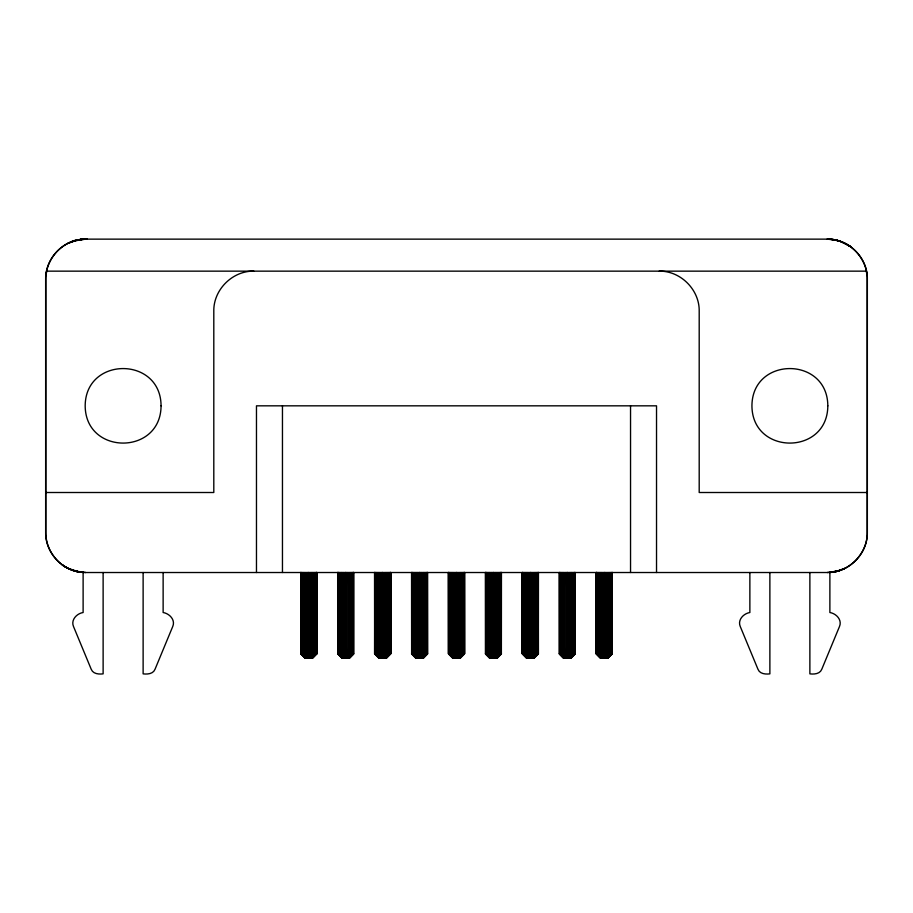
<?xml version="1.0" encoding="UTF-8"?>
<svg xmlns="http://www.w3.org/2000/svg" width="913" height="913" viewBox="0 0 913 913"><rect width="100%" height="100%" fill="white"/><g stroke="black" fill="none" stroke-linecap="round" stroke-linejoin="round"><path stroke-width="1.37" d="M300.834 587.938L300.811 572.519L300.811 653.856L304.839 657.862L301.096 653.856L300.925 572.519L300.754 653.856L316.743 653.856L316.571 572.519L316.571 653.856L312.657 657.862L316.685 653.856L316.743 572.519L316.743 653.856L312.748 657.862L304.748 657.862L300.754 653.856L300.742 572.485L300.811 653.856L304.782 657.862M374.798 572.519L374.684 653.856L378.712 657.862L374.969 653.856L374.798 572.519L374.627 653.856L378.633 657.862L386.621 657.862L390.616 653.856L390.627 572.519L390.616 653.856L386.587 657.862L390.444 653.856L390.444 572.519L390.559 653.856L374.627 653.856L374.615 572.485L374.684 653.856L378.655 657.862M452.528 657.862L448.568 653.856L448.682 572.519L448.854 653.856L452.677 657.862L448.682 653.856L448.511 572.519L448.511 653.856L452.506 657.862L460.494 657.862L464.489 653.856L464.512 572.485L464.432 653.856L460.472 657.862M522.373 572.485L522.384 653.856L526.413 657.862L522.556 653.856L522.384 572.519L522.384 653.856L526.379 657.862L534.367 657.862L538.373 653.856L538.385 572.485L538.316 653.856L534.345 657.862M596.246 572.485L596.257 653.856L600.286 657.862L596.429 653.856L596.257 572.519L596.257 653.856L600.252 657.862L608.252 657.862L612.246 653.856L612.258 572.485L612.189 653.856L608.218 657.862M301.096 653.856L301.324 572.519L301.61 653.856L305.182 657.862M316.355 587.938L316.4 572.519L316.571 653.856M374.969 653.856L375.243 572.519L375.483 653.856L379.055 657.862M448.682 653.856L448.74 624.401M448.854 653.856L449.116 572.519L449.356 653.856L452.928 657.862M460.072 657.862L463.644 653.856L463.884 572.485L464.146 653.856L460.323 657.862L464.318 653.856L464.318 572.519L464.432 653.856L448.511 653.856L448.488 572.485M522.556 653.856L522.692 587.938M526.55 657.862L522.727 653.856L522.955 572.519L523.229 653.856L526.801 657.862M538.202 572.519L538.316 653.856L534.288 657.862L538.031 653.856L538.202 572.519L538.373 653.856L522.384 653.856L522.556 572.519L522.727 653.856M596.429 653.856L596.6 572.519L596.645 587.938M600.423 657.862L596.6 653.856L596.828 572.519L597.102 653.856L600.674 657.862M596.6 653.856L596.429 572.519L596.315 653.856L612.246 653.856L612.189 572.519L612.189 653.856L608.161 657.862L611.904 653.856L612.075 572.519L612.167 587.938M301.61 653.856L301.941 572.519L302.317 653.856L305.535 657.862M311.961 657.862L315.179 653.856L315.567 572.519L315.898 653.856L312.326 657.862M315.898 653.856L316.172 572.519L316.4 653.856L312.577 657.862M375.483 653.856L375.814 572.519L376.19 653.856L379.409 657.862M385.845 657.862L389.052 653.856L389.44 572.519L389.771 653.856L386.199 657.862M389.771 653.856L390.045 572.519L390.273 653.856L386.45 657.862M449.356 653.856L449.687 572.519L450.063 653.856L453.282 657.862M459.718 657.862L462.937 653.856L463.313 572.519L463.644 653.856M523.229 653.856L523.56 572.519L523.948 653.856L527.155 657.862M533.591 657.862L536.81 653.856L537.186 572.519L537.517 653.856L533.945 657.862M537.517 653.856L537.803 572.519L538.031 653.856M597.102 653.856L597.433 572.519L597.821 653.856L601.039 657.862M607.465 657.862L610.683 653.856L611.059 572.519L611.39 653.856L607.818 657.862M611.39 653.856L611.676 572.519L611.904 653.856M302.317 653.856L302.774 572.519L303.207 653.856L305.981 657.862M303.207 653.856L303.721 572.519L304.269 653.856L306.506 657.862M311.516 657.862L314.289 653.856L314.723 572.519L315.179 653.856M376.19 653.856L376.647 572.519L377.092 653.856L379.854 657.862M377.092 653.856L377.594 572.519L378.142 653.856L380.379 657.862M385.389 657.862L388.162 653.856L388.596 572.519L389.052 653.856M450.063 653.856L450.531 572.519L450.965 653.856L453.727 657.862M450.965 653.856L451.479 572.519L452.015 653.856L454.263 657.862M459.273 657.862L462.035 653.856L462.469 572.519L462.937 653.856M523.948 653.856L524.404 572.519L524.838 653.856L527.611 657.862M524.838 653.856L525.352 572.519L525.899 653.856L528.136 657.862M533.146 657.862L535.908 653.856L536.353 572.519L536.81 653.856M597.821 653.856L598.277 572.519L598.711 653.856L601.484 657.862M598.711 653.856L599.225 572.519L599.773 653.856L602.009 657.862M607.019 657.862L609.793 653.856L610.226 572.519L610.683 653.856M304.269 653.856L304.851 572.519L305.456 653.856L307.099 657.862M305.456 653.856L306.083 572.519L306.734 653.856L307.738 657.862M309.758 657.862L310.762 653.856L311.436 572.519L312.041 653.856L310.397 657.862M312.041 653.856L312.645 572.519L313.227 653.856L310.991 657.862M313.227 653.856L313.775 572.519L314.289 653.856M378.142 653.856L378.724 572.519L379.329 653.856L380.972 657.862M379.329 653.856L379.956 572.519L380.607 653.856L381.611 657.862M383.631 657.862L384.635 653.856L385.309 572.519L385.925 653.856L384.27 657.862M385.925 653.856L386.53 572.519L387.101 653.856L384.864 657.862M387.101 653.856L387.648 572.519L388.162 653.856M452.015 653.856L452.597 572.519L453.202 653.856L454.857 657.862M453.202 653.856L453.829 572.519L454.48 653.856L455.496 657.862M457.504 657.862L458.52 653.856L459.193 572.519L459.798 653.856L458.143 657.862M459.798 653.856L460.403 572.519L460.985 653.856L458.737 657.862M460.985 653.856L461.522 572.519L462.035 653.856M525.899 653.856L526.47 572.519L527.075 653.856L528.73 657.862M527.075 653.856L527.714 572.519L528.365 653.856L529.369 657.862M531.389 657.862L532.393 653.856L533.066 572.519L533.671 653.856L532.028 657.862M533.671 653.856L534.276 572.519L534.858 653.856L532.621 657.862M534.858 653.856L535.406 572.519L535.908 653.856M599.773 653.856L600.355 572.519L600.959 653.856L602.603 657.862M600.959 653.856L601.587 572.519L602.238 653.856L603.242 657.862M605.262 657.862L606.266 653.856L606.917 572.519L607.544 653.856L605.901 657.862M607.544 653.856L608.149 572.519L608.731 653.856L606.494 657.862M608.731 653.856L609.279 572.519L609.793 653.856M306.734 653.856L307.396 572.519L308.411 657.862M308.069 653.856L308.754 572.519L309.085 657.862M309.427 653.856L310.1 572.519L310.762 653.856M380.607 653.856L381.269 572.519L382.285 657.862M381.942 653.856L382.627 572.519L382.969 657.862M383.3 653.856L383.974 572.519L384.635 653.856M454.48 653.856L455.153 572.519L456.158 657.862M455.827 653.856L456.5 572.519L456.842 657.862M457.173 653.856L457.847 572.519L458.52 653.856M528.365 653.856L529.026 572.519L530.031 657.862M529.7 653.856L530.373 572.519L530.715 657.862M531.058 653.856L531.731 572.519L532.393 653.856M602.238 653.856L602.9 572.519L603.915 657.862M603.573 653.856L604.246 572.519L604.589 657.862M604.931 653.856L605.604 572.519L606.266 653.856M79.876 239.583C100.247 237.734 70.735 239.914 71.944 241.614C56.595 247.206 45.661 262.796 45.787 279.15L45.787 532.507C45.627 550.642 59.151 567.738 76.909 571.515M346.027 657.862L346.369 572.519M419.9 657.862L420.242 572.519M493.773 657.862L494.116 572.519M567.658 657.862L567.989 572.519M45.958 275.384L47.202 268.593M346.689 657.862L347.705 653.856L347.705 572.519M420.573 657.862L421.578 653.856L421.578 572.519M494.447 657.862L495.451 653.856L495.451 572.519M568.32 657.862L569.324 653.856L569.324 572.519M347.339 657.862L348.983 653.856L348.983 572.519M421.213 657.862L422.856 653.856L422.856 572.519M495.086 657.862L496.729 653.856L496.729 572.519M568.959 657.862L570.614 653.856L570.614 572.519M347.921 657.862L350.17 653.856L350.17 572.519M421.806 657.862L424.043 653.856L423.952 572.485M495.679 657.862L497.916 653.856L497.836 572.519M569.552 657.862L571.789 653.856L571.709 572.485M348.458 657.862L351.22 653.856L351.22 572.519M422.331 657.862L425.093 653.856L425.093 572.519M496.204 657.862L498.977 653.856L498.977 572.519M570.077 657.862L572.85 653.856L572.85 572.519M385.628 657.862L387.123 655.854M459.501 657.862L461.008 655.854M348.903 657.862L352.121 653.856L352.121 572.519M422.776 657.862L425.994 653.856L425.994 572.519M496.649 657.862L499.868 653.856L499.868 572.519M570.534 657.862L573.741 653.856L573.741 572.519M349.097 657.862L352.498 653.856M386.028 657.862L389.44 653.856M422.97 657.862L426.371 653.856M459.901 657.862L463.313 653.856M496.843 657.862L499.4 654.861M533.785 657.862L537.186 653.856M570.716 657.862L572.428 655.854M607.659 657.862L611.059 653.856M349.257 657.862L352.829 653.856L352.829 572.519M423.13 657.862L426.702 653.856L426.702 572.519M497.014 657.862L500.586 653.856L500.586 572.519M570.887 657.862L574.46 653.856L574.46 572.519M312.463 657.862L316.172 653.856M349.394 657.862L353.114 653.856L353.069 572.485M386.336 657.862L390.045 653.856M423.278 657.862L426.987 653.856L426.942 572.519M460.209 657.862L463.93 653.856M497.151 657.862L500.86 653.856L500.815 572.485M534.082 657.862L537.803 653.856M571.024 657.862L574.734 653.856L574.699 572.485M607.967 657.862L611.676 653.856M349.508 657.862L353.342 653.856L353.342 572.519M427.387 653.856L423.472 657.862L427.216 653.856L427.216 572.519M575.327 572.519L575.133 653.856L571.23 657.862L574.962 653.856L574.962 572.519M411.558 572.485L411.626 653.856L415.563 657.862L423.564 657.862L427.501 653.856L427.569 572.485M485.431 572.485L485.499 653.856L489.436 657.862L497.437 657.862L501.374 653.856L501.442 572.485M571.31 657.862L575.304 653.856L559.315 653.856L563.344 657.862L559.486 653.856L559.372 572.519L559.315 653.856L563.321 657.862L571.31 657.862L575.247 653.856M423.564 657.862L427.558 653.856L427.387 572.519M497.437 657.862L501.431 653.856L485.442 653.856L489.471 657.862M68.76 242.949L75.231 240.553L82.022 239.32C62.073 240.781 45.308 259.087 45.65 279.15L45.65 532.507C45.296 552.742 62.358 571.184 82.512 572.394M844.24 568.708L837.769 571.093L830.488 572.394C850.619 571.139 867.715 552.753 867.35 532.507L867.35 279.15C867.818 257.694 848.576 238.624 827.212 239.138C848.576 238.635 867.635 257.82 867.213 279.15L867.213 532.507C867.67 553.917 848.474 572.885 827.212 572.519L85.788 572.519C77.594 572.577 69.571 569.746 62.78 565.238L65.69 567.099M67.494 243.497L77.845 239.914M835.155 571.743L845.506 568.148M73.291 241.1L85.651 239.138L827.349 239.138C835.486 239.24 843.475 241.865 850.22 246.419L847.31 244.547M839.709 570.557L829.849 572.314M833.124 572.074L837.769 571.093L827.212 572.519M832.69 572.131L837.769 571.093M78.598 239.788L82.022 239.32M80.949 239.423L82.512 239.263M79.397 239.628L85.651 239.138M253.814 271.15C232.427 270.739 213.402 289.763 213.802 311.15L213.802 492.506L45.787 492.506M46.597 271.15L866.403 271.15M867.213 492.506L699.198 492.506L699.198 311.15C699.598 289.763 680.573 270.739 659.186 271.15M337.673 572.485L337.696 653.856L353.685 653.856L353.696 572.485M427.558 653.856L411.569 653.856L415.598 657.862M337.696 653.856L341.69 657.862L349.679 657.862L353.685 653.856L349.656 657.862L353.514 653.856L353.514 572.519M85.788 572.519L75.231 571.093L80.31 572.131M80.949 572.234L83.3 572.371M827.349 239.138L836.685 240.245M76.315 571.412L83.151 572.314M830.488 239.263L839.709 241.1L850.859 246.784M832.69 239.514L837.769 240.553L836.091 240.142M79.397 572.017L67.494 568.148L62.141 564.873M337.753 572.519L337.867 653.856L341.713 657.862M411.74 653.856L415.655 657.862L411.911 653.856L411.74 572.519M337.867 653.856L341.77 657.862L338.038 653.856L338.038 572.519M563.492 657.862L559.658 653.856L559.658 572.519M596.828 653.856L600.537 657.862M563.606 657.862L559.886 653.856L559.931 572.519M522.955 653.856L526.664 657.862M489.722 657.862L486.013 653.856L486.058 572.485M449.07 653.856L452.791 657.862M415.849 657.862L412.14 653.856L412.185 572.485M375.197 653.856L378.918 657.862M341.976 657.862L338.267 653.856L338.301 572.485M301.324 653.856L305.033 657.862M563.743 657.862L560.171 653.856L560.171 572.519M489.87 657.862L486.298 653.856L486.298 572.519M415.986 657.862L412.414 653.856L412.414 572.519M342.113 657.862L338.54 653.856L338.54 572.519M560.502 653.856L563.903 657.862M523.56 653.856L526.972 657.862M486.629 653.856L490.03 657.862M449.687 653.856L453.099 657.862M413.6 654.861L416.157 657.862M375.814 653.856L379.215 657.862M340.572 655.854L342.284 657.862M301.941 653.856L305.341 657.862M564.097 657.862L560.879 653.856L560.879 572.519M490.224 657.862L487.006 653.856L487.006 572.519M416.351 657.862L413.133 653.856L413.133 572.519M342.466 657.862L339.259 653.856L339.259 572.519M525.877 655.854L527.372 657.862M451.992 655.854L453.499 657.862M564.542 657.862L561.78 653.856L561.78 572.519M490.669 657.862L487.907 653.856L487.907 572.519M416.796 657.862L414.023 653.856L414.023 572.519M342.923 657.862L340.15 653.856L340.15 572.519M565.079 657.862L562.83 653.856L562.922 572.485M491.194 657.862L488.957 653.856L489.048 572.485M417.321 657.862L415.084 653.856L415.164 572.519M343.448 657.862L341.211 653.856L341.291 572.485M565.661 657.862L564.017 653.856L564.017 572.519M491.787 657.862L490.144 653.856L490.144 572.519M417.914 657.862L416.271 653.856L416.271 572.519M344.041 657.862L342.386 653.856L342.386 572.519M566.311 657.862L565.295 653.856L565.295 572.519M492.427 657.862L491.422 653.856L491.422 572.519M418.553 657.862L417.549 653.856L417.549 572.519M344.68 657.862L343.676 653.856L343.676 572.519M865.798 268.593L867.042 275.384M566.973 657.862L566.631 572.519M493.1 657.862L492.758 572.519M419.227 657.862L418.884 572.519M345.342 657.862L345.011 572.519M464.261 624.401L464.318 653.856M390.308 587.938L390.444 653.856M464.432 572.519L464.489 653.856M829.883 572.428L829.883 612.52C836.262 613.547 842.391 619.95 839.458 626.592L821.791 669.24C819.988 673.988 814.179 674.399 809.877 673.862L809.877 572.519M769.876 572.519L769.876 673.862C765.562 674.399 759.764 673.988 757.961 669.24L740.295 626.592C737.373 620.007 743.467 613.513 749.87 612.52L749.87 572.519M656.527 572.519L656.527 405.829L256.473 405.829L256.473 572.519M630.541 405.829L630.541 572.485M604.246 572.485L604.246 657.862M530.373 572.485L530.373 657.862M501.26 572.519L501.26 653.856L497.345 657.862L501.089 653.856L501.089 572.519M485.784 572.519L485.784 653.856L489.608 657.862L485.613 653.856L485.613 572.519M456.5 572.485L456.5 657.862M390.616 572.519L390.616 653.856M382.627 572.485L382.627 657.862M316.754 572.485L316.743 653.856M308.754 572.485L308.754 657.862M282.459 405.829L282.459 572.485M163.13 572.519L163.13 612.52C169.51 613.547 175.65 619.95 172.705 626.592L155.039 669.24C153.236 673.988 147.438 674.399 143.124 673.862L143.124 572.519M103.123 572.519L103.123 673.862C98.821 674.399 93.012 673.988 91.209 669.24L73.542 626.592C70.621 620.007 76.726 613.513 83.117 612.52L83.117 572.428M345.685 572.519L345.011 653.856L345.685 657.862L346.369 653.856L345.685 572.519M419.558 572.519L418.884 653.856L419.558 657.862L420.242 653.856L419.558 572.519M493.442 572.519L492.758 653.856L493.442 657.862L494.116 653.856L493.442 572.519M567.315 572.519L566.631 653.856L567.315 657.862L567.989 653.856L567.315 572.519M161.065 405.829C160.814 455.484 85.445 455.496 85.183 405.829C85.445 356.15 160.814 356.173 161.065 405.829M827.817 405.829C827.566 455.484 752.186 455.496 751.935 405.829C752.186 356.15 827.566 356.173 827.817 405.829"/></g></svg>
